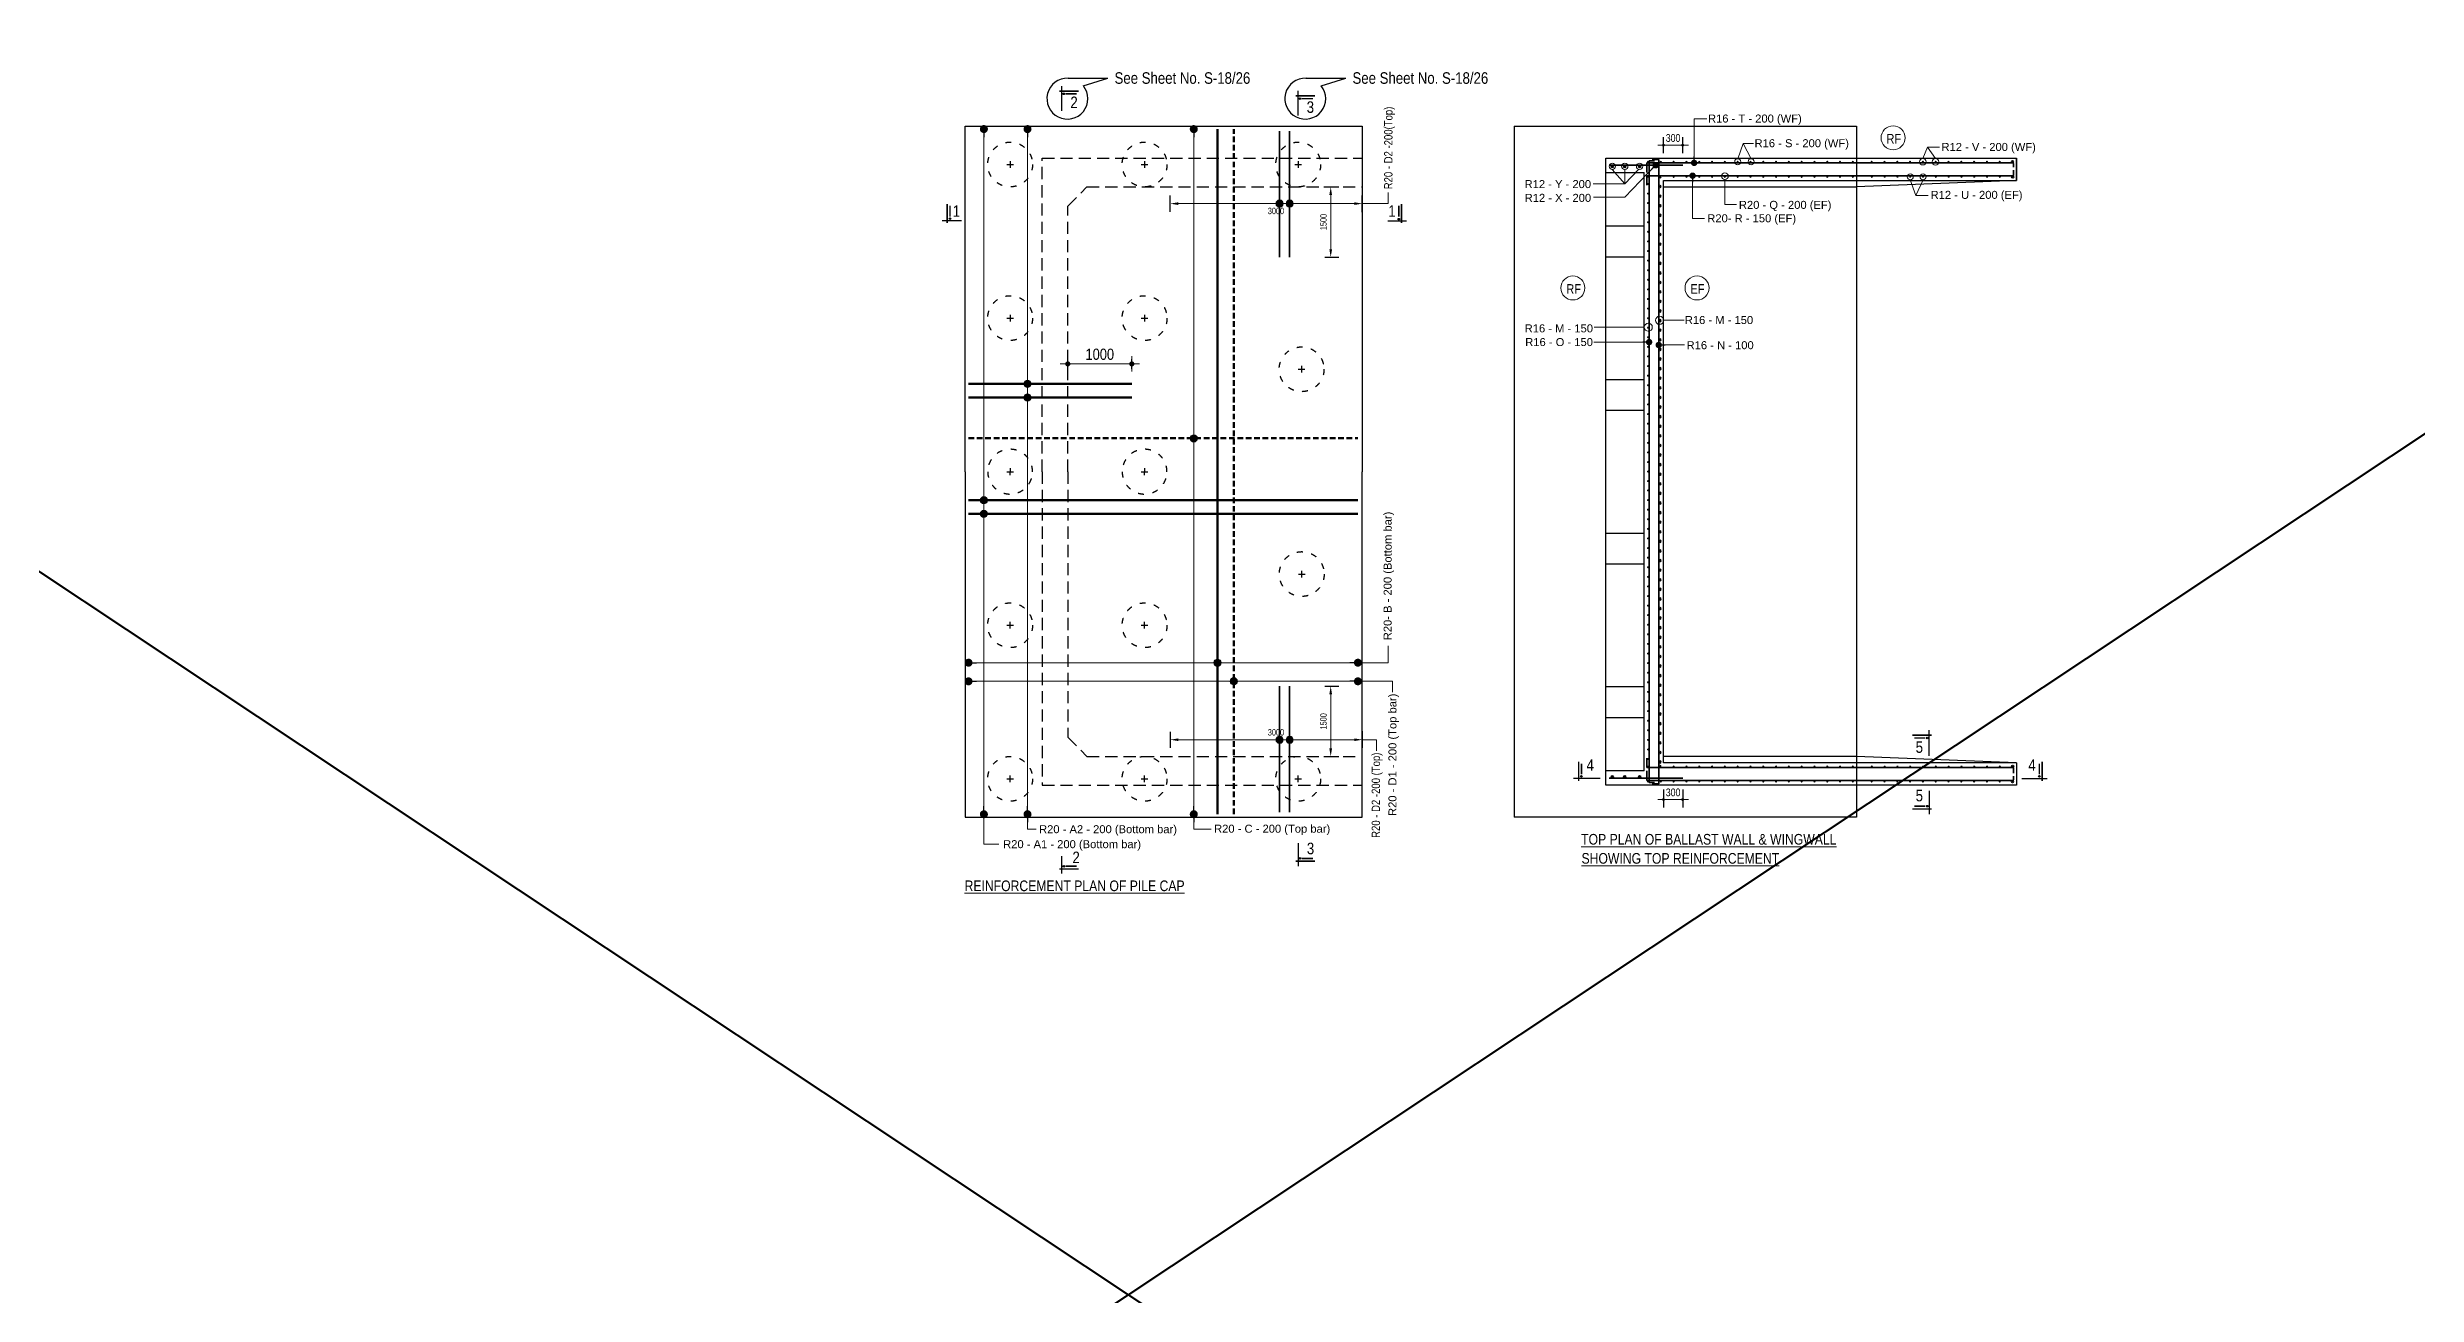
# Model space of a CAD drawing. Header units: millimetres. Extents: x -44822 to 222670, y -173707 to 25116.
# Drawn here: x 53933 to 90941, y -135746 to -116255 of the extents above; entities that cross this region are included whole.
import ezdxf

# ---------------------------------------------------------------- set-up
doc = ezdxf.new("R2010")
doc.units = ezdxf.units.MM
doc.header["$LTSCALE"] = 5
doc.header["$PDMODE"] = 2
for name, pattern in [('ACAD_ISO03W100', [30, 12, -18]), ('DASHED', [0.75, 0.5, -0.25]), ('HIDDEN', [9.525, 6.35, -3.175])]:
    doc.linetypes.add(name, pattern=pattern)
for name, color, linetype in [('Abutment W Line', 200, 'Continuous'), ('Extra Line', 70, 'Continuous'), ('L.L', 200, 'Continuous'), ('Pile', 11, 'Continuous')]:
    doc.layers.add(name, color=color, linetype=linetype)
for name, color, linetype, lineweight in [('Ber', 12, 'Continuous', 35), ('Ber Top', 12, 'Continuous', 35), ('Dimision', 4, 'Continuous', 13), ('Text', 7, 'Continuous', 0)]:
    doc.layers.add(name, color=color, linetype=linetype, lineweight=lineweight)
doc.styles.get("Standard").update_dxf_attribs({"font": 'ARIALN.TTF'})
doc.styles.add('style1', font='arial.ttf')
doc.dimstyles.new('ISO-125', dxfattribs={"dimtxt": 125, "dimasz": 1.2, "dimexe": 75, "dimexo": 75, "dimgap": 60, "dimtad": 1, "dimdec": 0, "dimtxsty": 'Standard', "dimblk": 'D_TIC', "dimcen": 52.5, "dimclrd": 256, "dimclre": 256, "dimclrt": 256, "dimadec": 0, "dimazin": 0, "dimtfac": 1, "dimtdec": 0, "dimtix": 1, "dimtmove": 0, "dimatfit": 3, "dimldrblk": 'DOT', "dimfxl": 75, "dimfxlon": 1, "dimlwd": -1, "dimarcsym": 0})
doc.dimstyles.new('ISO-25', dxfattribs={"dimtxt": 75, "dimasz": 45, "dimexe": 125, "dimexo": 75.625, "dimgap": 60, "dimtad": 1, "dimdec": 0, "dimtxsty": 'Standard', "dimblk": 'DOT', "dimcen": 52.5, "dimclrd": 256, "dimclre": 256, "dimclrt": 256, "dimadec": 0, "dimazin": 0, "dimtfac": 1, "dimtdec": 0, "dimtix": 1, "dimtmove": 0, "dimatfit": 3, "dimldrblk": 'DOT', "dimfxl": 1, "dimlwd": -1, "dimarcsym": 0})

# ---------------------------------------------------------------- blocks, each defined once
blk = doc.blocks.new('_Dot')
at = {"color": 0, "linetype": 'ByBlock', "lineweight": -2}
blk.add_line((-0.5, 0), (-1, 0), dxfattribs=at)
at = {"color": 0, "linetype": 'ByBlock', "const_width": 0.5}
blk.add_lwpolyline([(-0.25, 0, 1), (0.25, 0, 1)], format="xyb", close=True, dxfattribs=at)
blk = doc.blocks.new('*D114')
at = {"layer": 'Defpoints', "color": 0, "lineweight": 50, "transparency": 16777216}
for p in [(79177, -127775), (79477, -127775), (79477, -128009)]:
    blk.add_point(p, dxfattribs=at)
at = {"layer": 'Dimision', "transparency": 16777216}
for p, q in [((79132, -128009), (79087, -128009)), ((79177, -128009), (79477, -128009)), ((79522, -128009), (79567, -128009))]:
    blk.add_line(p, q, dxfattribs=at)
at = {"layer": 'Dimision', "lineweight": -2, "transparency": 16777216}
for p, q in [((79177, -127850), (79177, -128134)), ((79477, -127850), (79477, -128134))]:
    blk.add_line(p, q, dxfattribs=at)
at = {"layer": 'Dimision', "transparency": 16777216, "xscale": 45, "yscale": 45, "zscale": 45}
blk.add_blockref('_Dot', (79177, -128009), dxfattribs=at)
at = {"layer": 'Dimision', "transparency": 16777216, "xscale": 45, "yscale": 45, "zscale": 45, "rotation": 180}
blk.add_blockref('_Dot', (79477, -128009), dxfattribs=at)
at = {"layer": 'Dimision', "transparency": 16777216, "insert": (79327, -127898), "char_height": 120, "attachment_point": 5}
blk.add_mtext('300', dxfattribs=at)
blk = doc.blocks.new('*D140')
at = {"layer": 'Defpoints', "color": 0, "lineweight": 50, "transparency": 16777216}
for p in [(79177, -117986), (79477, -117783), (79477, -117986)]:
    blk.add_point(p, dxfattribs=at)
at = {"layer": 'Dimision', "lineweight": -2, "transparency": 16777216}
for p, q in [((79177, -117910), (79177, -117658)), ((79477, -117910), (79477, -117658))]:
    blk.add_line(p, q, dxfattribs=at)
at = {"layer": 'Dimision', "transparency": 16777216}
for p, q in [((79132, -117783), (79087, -117783)), ((79177, -117783), (79477, -117783)), ((79522, -117783), (79567, -117783))]:
    blk.add_line(p, q, dxfattribs=at)
at = {"layer": 'Dimision', "transparency": 16777216, "xscale": 45, "yscale": 45, "zscale": 45}
blk.add_blockref('_Dot', (79177, -117783), dxfattribs=at)
at = {"layer": 'Dimision', "transparency": 16777216, "xscale": 45, "yscale": 45, "zscale": 45, "rotation": 180}
blk.add_blockref('_Dot', (79477, -117783), dxfattribs=at)
at = {"layer": 'Dimision', "transparency": 16777216, "insert": (79327, -117672), "char_height": 120, "attachment_point": 5}
blk.add_mtext('300', dxfattribs=at)
blk = doc.blocks.new('D_TIC')
at = {"layer": 'Dimision', "ltscale": 5}
for p, q in [((-60, 0), (60, 0)), ((0, 60), (0, -60))]:
    blk.add_line(p, q, dxfattribs=at)
at = {"layer": 'Dimision', "ltscale": 5, "const_width": 20}
blk.add_lwpolyline([(-10, 0, 1), (10, 0, 1)], format="xyb", close=True, dxfattribs=at)
blk = doc.blocks.new('*D190')
at = {"layer": 'Defpoints', "color": 0, "lineweight": 50, "ltscale": 5, "transparency": 16777216}
for p in [(70872, -121202), (69872, -121513), (70872, -121513)]:
    blk.add_point(p, dxfattribs=at)
at = {"layer": 'Dimision', "lineweight": -2, "ltscale": 5, "transparency": 16777216}
for p, q in [((69872, -121277), (69872, -121127)), ((70872, -121277), (70872, -121127))]:
    blk.add_line(p, q, dxfattribs=at)
at = {"layer": 'Dimision', "ltscale": 5, "transparency": 16777216}
blk.add_line((69874, -121202), (70870, -121202), dxfattribs=at)
at = {"layer": 'Dimision', "ltscale": 5, "transparency": 16777216, "xscale": 2, "yscale": 2, "zscale": 2, "rotation": 180}
blk.add_blockref('D_TIC', (69872, -121202), dxfattribs=at)
at = {"layer": 'Dimision', "ltscale": 5, "transparency": 16777216, "xscale": 2, "yscale": 2, "zscale": 2}
blk.add_blockref('D_TIC', (70872, -121202), dxfattribs=at)
at = {"layer": 'Dimision', "ltscale": 5, "transparency": 16777216, "insert": (70372, -121052), "char_height": 175, "attachment_point": 5}
blk.add_mtext('1000', dxfattribs=at)
blk = doc.blocks.new('*D200')
at = {"layer": 'Defpoints', "color": 0, "lineweight": 50, "transparency": 16777216}
for p in [(71472, -126873), (74472, -126866), (71472, -127074)]:
    blk.add_point(p, dxfattribs=at)
at = {"layer": 'Text', "lineweight": -2, "transparency": 16777216}
for p, q in [((71472, -126949), (71472, -127199)), ((74472, -126942), (74472, -127199))]:
    blk.add_line(p, q, dxfattribs=at)
at = {"layer": 'Text', "transparency": 16777216}
blk.add_line((74347, -127074), (71597, -127074), dxfattribs=at)
at = {"layer": 'Text', "lineweight": 50, "transparency": 16777216}
for points in [[(71597, -127054), (71597, -127095), (71472, -127074)], [(74347, -127054), (74347, -127095), (74472, -127074)]]:
    blk.add_solid(points, dxfattribs=at)
at = {"layer": 'Text', "transparency": 16777216, "insert": (73124, -126959), "char_height": 100, "attachment_point": 5}
blk.add_mtext('3000', dxfattribs=at)
blk = doc.blocks.new('*D201')
at = {"layer": 'Defpoints', "color": 0, "lineweight": 50, "transparency": 16777216}
for p in [(73811, -126238), (73795, -127336), (73979, -127336)]:
    blk.add_point(p, dxfattribs=at)
at = {"layer": 'Text', "lineweight": -2, "transparency": 16777216}
for p, q in [((73886, -126238), (74104, -126238)), ((73870, -127336), (74104, -127336))]:
    blk.add_line(p, q, dxfattribs=at)
at = {"layer": 'Text', "transparency": 16777216}
blk.add_line((73979, -126363), (73979, -127211), dxfattribs=at)
at = {"layer": 'Text', "lineweight": 50, "transparency": 16777216}
for points in [[(73958, -126363), (74000, -126363), (73979, -126238)], [(73958, -127211), (74000, -127211), (73979, -127336)]]:
    blk.add_solid(points, dxfattribs=at)
at = {"layer": 'Text', "transparency": 16777216, "insert": (73866, -126787), "char_height": 100, "attachment_point": 5, "rotation": 90}
blk.add_mtext('1500', dxfattribs=at)
blk = doc.blocks.new('*D203')
at = {"layer": 'Defpoints', "color": 0, "lineweight": 50, "transparency": 16777216}
for p in [(71472, -118697), (71472, -118898), (74472, -118905)]:
    blk.add_point(p, dxfattribs=at)
at = {"layer": 'Text', "lineweight": -2, "transparency": 16777216}
for p, q in [((71472, -118823), (71472, -118572)), ((74472, -118829), (74472, -118572))]:
    blk.add_line(p, q, dxfattribs=at)
at = {"layer": 'Text', "transparency": 16777216}
blk.add_line((74347, -118697), (71597, -118697), dxfattribs=at)
at = {"layer": 'Text', "lineweight": 50, "transparency": 16777216}
for points in [[(71597, -118676), (71597, -118718), (71472, -118697)], [(74347, -118676), (74347, -118718), (74472, -118697)]]:
    blk.add_solid(points, dxfattribs=at)
at = {"layer": 'Text', "transparency": 16777216, "insert": (73124, -118812), "char_height": 100, "attachment_point": 5}
blk.add_mtext('3000', dxfattribs=at)
blk = doc.blocks.new('*D204')
at = {"layer": 'Defpoints', "color": 0, "lineweight": 50, "transparency": 16777216}
for p in [(73795, -118436), (73979, -118436), (73811, -119534)]:
    blk.add_point(p, dxfattribs=at)
at = {"layer": 'Text', "lineweight": -2, "transparency": 16777216}
for p, q in [((73870, -118436), (74104, -118436)), ((73886, -119534), (74104, -119534))]:
    blk.add_line(p, q, dxfattribs=at)
at = {"layer": 'Text', "transparency": 16777216}
blk.add_line((73979, -119409), (73979, -118561), dxfattribs=at)
at = {"layer": 'Text', "lineweight": 50, "transparency": 16777216}
for points in [[(73958, -118561), (74000, -118561), (73979, -118436)], [(73958, -119409), (74000, -119409), (73979, -119534)]]:
    blk.add_solid(points, dxfattribs=at)
at = {"layer": 'Text', "transparency": 16777216, "insert": (73866, -118985), "char_height": 100, "attachment_point": 5, "rotation": 90}
blk.add_mtext('1500', dxfattribs=at)

msp = doc.modelspace()

# ---------------------------------------------------------------- hatches: boundary and pattern name
at = {"layer": 'Ber', "ltscale": 5}
for points in [[(78918.6, -118043.7, 1), (78952.4, -118043.7, 1)], [(79118.6, -118043.7, 1), (79152.4, -118043.7, 1)], [(79318.6, -118043.7, 1), (79352.4, -118043.7, 1)], [(79518.6, -118043.7, 1), (79552.4, -118043.7, 1)], [(79718.6, -118043.7, 1), (79752.4, -118043.7, 1)], [(79918.6, -118043.7, 1), (79952.4, -118043.7, 1)], [(80118.6, -118043.7, 1), (80152.4, -118043.7, 1)], [(80318.6, -118043.7, 1), (80352.4, -118043.7, 1)], [(80518.6, -118043.7, 1), (80552.4, -118043.7, 1)], [(80718.6, -118043.7, 1), (80752.4, -118043.7, 1)], [(80918.6, -118043.7, 1), (80952.4, -118043.7, 1)], [(81118.6, -118043.7, 1), (81152.4, -118043.7, 1)], [(81318.3, -118043.7, 1), (81352, -118043.7, 1)], [(81518.3, -118043.7, 1), (81552, -118043.7, 1)], [(81718.3, -118043.7, 1), (81752, -118043.7, 1)], [(81917.3, -118043.7, 1), (81951, -118043.7, 1)], [(82118.2, -118043.7, 1), (82152, -118043.7, 1)], [(82411.9, -118043.4, 1), (82445.7, -118043.4, 1)], [(82611.9, -118043.4, 1), (82645.7, -118043.4, 1)], [(82811.9, -118043.4, 1), (82845.7, -118043.4, 1)], [(83011.9, -118043.4, 1), (83045.7, -118043.4, 1)], [(83211.9, -118043.4, 1), (83245.7, -118043.4, 1)], [(83411.9, -118043.4, 1), (83445.7, -118043.4, 1)], [(83611.9, -118043.4, 1), (83645.7, -118043.4, 1)], [(83811.9, -118043.4, 1), (83845.7, -118043.4, 1)], [(84011.9, -118043.4, 1), (84045.7, -118043.4, 1)], [(84211.9, -118043.4, 1), (84245.7, -118043.4, 1)], [(84411.9, -118043.4, 1), (84445.7, -118043.4, 1)], [(84611.9, -118043.4, 1), (84645.7, -118043.4, 1)], [(78360.9, -118115.2, 1), (78394.7, -118115.2, 1)], [(78554.8, -118115.2, 1), (78588.6, -118115.2, 1)], [(78787, -118115.2, 1), (78820.8, -118115.2, 1)], [(78952.4, -118277.7, 1), (78918.6, -118277.7, 1)], [(78952.4, -118390.1, 1), (78918.6, -118390.1, 1)], [(79136.1, -118279.2, 1), (79102.4, -118279.2, 1)], [(79136.1, -118429.2, 1), (79102.4, -118429.2, 1)], [(79318.6, -118278.4, 1), (79352.4, -118278.4, 1)], [(79518.6, -118278.4, 1), (79552.4, -118278.4, 1)], [(79718.6, -118278.4, 1), (79752.4, -118278.4, 1)], [(79918.6, -118278.4, 1), (79952.4, -118278.4, 1)], [(80118.6, -118278.4, 1), (80152.4, -118278.4, 1)], [(80318.6, -118278.4, 1), (80352.4, -118278.4, 1)], [(80518.6, -118278.4, 1), (80552.4, -118278.4, 1)], [(80718.6, -118278.4, 1), (80752.4, -118278.4, 1)], [(80918.6, -118278.4, 1), (80952.4, -118278.4, 1)], [(81118.6, -118278.4, 1), (81152.4, -118278.4, 1)], [(81318.3, -118278.4, 1), (81352, -118278.4, 1)], [(81518.3, -118278.4, 1), (81552, -118278.4, 1)], [(81718.3, -118278.4, 1), (81752, -118278.4, 1)], [(81917.3, -118278.4, 1), (81951, -118278.4, 1)], [(82118.2, -118278.4, 1), (82152, -118278.4, 1)], [(82414.2, -118277.5, 1), (82448, -118277.5, 1)], [(82614.2, -118277.5, 1), (82648, -118277.5, 1)], [(82814.2, -118277.5, 1), (82848, -118277.5, 1)], [(83014.2, -118277.5, 1), (83048, -118277.5, 1)], [(83214.2, -118277.5, 1), (83248, -118277.5, 1)], [(83414.2, -118277.5, 1), (83448, -118277.5, 1)], [(83614.2, -118277.5, 1), (83648, -118277.5, 1)], [(83814.2, -118277.5, 1), (83848, -118277.5, 1)], [(84014.2, -118277.5, 1), (84048, -118277.5, 1)], [(84214.2, -118277.5, 1), (84248, -118277.5, 1)], [(84414.2, -118277.5, 1), (84448, -118277.5, 1)], [(84614.2, -118277.5, 1), (84648, -118277.5, 1)], [(78952.4, -118540.1, 1), (78918.6, -118540.1, 1)], [(78952.4, -118687.7, 1), (78918.6, -118687.7, 1)], [(79136.1, -118580.3, 1), (79102.4, -118580.3, 1)], [(79136.1, -118730.3, 1), (79102.4, -118730.3, 1)], [(78952.4, -118837.7, 1), (78918.6, -118837.7, 1)], [(78952.4, -118987.7, 1), (78918.6, -118987.7, 1)], [(78952.4, -119137.7, 1), (78918.6, -119137.7, 1)], [(79136.1, -118880.3, 1), (79102.4, -118880.3, 1)], [(79136.1, -119030.3, 1), (79102.4, -119030.3, 1)], [(79136.1, -119180.3, 1), (79102.4, -119180.3, 1)], [(78952.4, -119287.7, 1), (78918.6, -119287.7, 1)], [(78952.4, -119437.7, 1), (78918.6, -119437.7, 1)], [(79136.1, -119330.3, 1), (79102.4, -119330.3, 1)], [(79136.1, -119480.3, 1), (79102.4, -119480.3, 1)], [(78952.4, -119587.7, 1), (78918.6, -119587.7, 1)], [(78952.4, -119737.7, 1), (78918.6, -119737.7, 1)], [(78952.4, -119887.7, 1), (78918.6, -119887.7, 1)], [(79136.1, -119630.3, 1), (79102.4, -119630.3, 1)], [(79136.1, -119780.3, 1), (79102.4, -119780.3, 1)], [(78952.4, -120037.7, 1), (78918.6, -120037.7, 1)], [(78952.4, -120187.7, 1), (78918.6, -120187.7, 1)], [(79136.1, -119930.3, 1), (79102.4, -119930.3, 1)], [(79136.1, -120075.3, 1), (79102.4, -120075.3, 1)], [(79136.1, -120225.3, 1), (79102.4, -120225.3, 1)], [(78952.4, -120337.7, 1), (78918.6, -120337.7, 1)], [(78952.4, -120487.7, 1), (78918.6, -120487.7, 1)], [(78952.4, -120635.8, 1), (78918.6, -120635.8, 1)], [(79136.1, -120375.3, 1), (79102.4, -120375.3, 1)], [(79136.1, -120525.3, 1), (79102.4, -120525.3, 1)], [(78952.4, -120785.8, 1), (78918.6, -120785.8, 1)], [(78952.4, -120935.2, 1), (78918.6, -120935.2, 1)], [(79136.1, -120675.3, 1), (79102.4, -120675.3, 1)], [(79136.1, -120825.3, 1), (79102.4, -120825.3, 1)], [(79136.1, -120975.3, 1), (79102.4, -120975.3, 1)], [(78952.4, -121085.2, 1), (78918.6, -121085.2, 1)], [(78952.4, -121235.2, 1), (78918.6, -121235.2, 1)], [(78952.4, -121385.2, 1), (78918.6, -121385.2, 1)], [(79136.1, -121125.3, 1), (79102.4, -121125.3, 1)], [(79136.1, -121275.3, 1), (79102.4, -121275.3, 1)], [(78952.4, -121535.2, 1), (78918.6, -121535.2, 1)], [(78952.4, -121685.2, 1), (78918.6, -121685.2, 1)], [(79136.1, -121425.3, 1), (79102.4, -121425.3, 1)], [(79136.1, -121575.8, 1), (79102.4, -121575.8, 1)], [(79136.1, -121725.8, 1), (79102.4, -121725.8, 1)], [(78952.4, -121835.2, 1), (78918.6, -121835.2, 1)], [(78952.4, -121985.2, 1), (78918.6, -121985.2, 1)], [(78952.4, -122135.2, 1), (78918.6, -122135.2, 1)], [(79136.1, -121875.8, 1), (79102.4, -121875.8, 1)], [(79136.1, -122025.8, 1), (79102.4, -122025.8, 1)], [(78952.4, -122285.2, 1), (78918.6, -122285.2, 1)], [(78952.4, -122435.2, 1), (78918.6, -122435.2, 1)], [(79136.1, -122175.8, 1), (79102.4, -122175.8, 1)], [(79136.1, -122325.8, 1), (79102.4, -122325.8, 1)], [(79136.1, -122475.8, 1), (79102.4, -122475.8, 1)], [(78952.4, -122585.2, 1), (78918.6, -122585.2, 1)], [(78952.4, -122735.2, 1), (78918.6, -122735.2, 1)], [(79136.1, -122625.8, 1), (79102.4, -122625.8, 1)], [(79136.1, -122775.8, 1), (79102.4, -122775.8, 1)], [(78952.4, -122883.3, 1), (78918.6, -122883.3, 1)], [(78952.4, -123033.3, 1), (78918.6, -123033.3, 1)], [(78952.4, -123179.1, 1), (78918.6, -123179.1, 1)], [(79136.1, -122925.8, 1), (79102.4, -122925.8, 1)], [(79136.1, -123075, 1), (79102.4, -123075, 1)], [(79136.1, -123225, 1), (79102.4, -123225, 1)], [(78952.4, -123329.1, 1), (78918.6, -123329.1, 1)], [(78952.4, -123479.1, 1), (78918.6, -123479.1, 1)], [(79136.1, -123375, 1), (79102.4, -123375, 1)], [(79136.1, -123525, 1), (79102.4, -123525, 1)], [(78952.4, -123629.1, 1), (78918.6, -123629.1, 1)], [(78952.4, -123779.1, 1), (78918.6, -123779.1, 1)], [(78952.4, -123929.1, 1), (78918.6, -123929.1, 1)], [(79136.1, -123675, 1), (79102.4, -123675, 1)], [(79136.1, -123825, 1), (79102.4, -123825, 1)], [(79136.1, -123975, 1), (79102.4, -123975, 1)], [(78952.4, -124079.1, 1), (78918.6, -124079.1, 1)], [(78952.4, -124229.1, 1), (78918.6, -124229.1, 1)], [(79136.1, -124125, 1), (79102.4, -124125, 1)], [(79136.1, -124275, 1), (79102.4, -124275, 1)], [(78952.4, -124379.1, 1), (78918.6, -124379.1, 1)], [(78952.4, -124529.1, 1), (78918.6, -124529.1, 1)], [(78952.4, -124679.1, 1), (78918.6, -124679.1, 1)], [(79136.1, -124425, 1), (79102.4, -124425, 1)], [(79136.1, -124575, 1), (79102.4, -124575, 1)], [(79136.1, -124725, 1), (79102.4, -124725, 1)], [(78952.4, -124829.1, 1), (78918.6, -124829.1, 1)], [(78952.4, -124979.1, 1), (78918.6, -124979.1, 1)], [(79136.1, -124875, 1), (79102.4, -124875, 1)], [(79136.1, -125023.1, 1), (79102.4, -125023.1, 1)], [(79136.1, -125025, 1), (79102.4, -125025, 1)], [(78952.4, -125127.1, 1), (78918.6, -125127.1, 1)], [(78952.4, -125277.1, 1), (78918.6, -125277.1, 1)], [(78952.4, -125427.1, 1), (78918.6, -125427.1, 1)], [(79136.1, -125173.1, 1), (79102.4, -125173.1, 1)], [(79136.1, -125323.1, 1), (79102.4, -125323.1, 1)], [(78952.4, -125577.1, 1), (78918.6, -125577.1, 1)], [(78952.4, -125727.1, 1), (78918.6, -125727.1, 1)], [(79136.1, -125473.1, 1), (79102.4, -125473.1, 1)], [(79136.1, -125623.1, 1), (79102.4, -125623.1, 1)], [(79136.1, -125773.1, 1), (79102.4, -125773.1, 1)], [(78952.4, -125877.1, 1), (78918.6, -125877.1, 1)], [(78952.4, -126027.1, 1), (78918.6, -126027.1, 1)], [(78952.4, -126177.1, 1), (78918.6, -126177.1, 1)], [(79136.1, -125923.1, 1), (79102.4, -125923.1, 1)], [(79136.1, -126073.1, 1), (79102.4, -126073.1, 1)], [(78952.4, -126327.1, 1), (78918.6, -126327.1, 1)], [(78952.4, -126477.1, 1), (78918.6, -126477.1, 1)], [(79136.1, -126223.1, 1), (79102.4, -126223.1, 1)], [(79136.1, -126373.1, 1), (79102.4, -126373.1, 1)], [(79136.1, -126523.1, 1), (79102.4, -126523.1, 1)], [(78952.4, -126627.1, 1), (78918.6, -126627.1, 1)], [(78952.4, -126777.1, 1), (78918.6, -126777.1, 1)], [(78952.4, -126927.1, 1), (78918.6, -126927.1, 1)], [(79136.1, -126673.1, 1), (79102.4, -126673.1, 1)], [(79136.1, -126823.1, 1), (79102.4, -126823.1, 1)], [(78952.4, -127077.1, 1), (78918.6, -127077.1, 1)], [(78952.4, -127227.1, 1), (78918.6, -127227.1, 1)], [(79136.1, -126973.1, 1), (79102.4, -126973.1, 1)], [(79136.1, -127123.1, 1), (79102.4, -127123.1, 1)], [(79136.1, -127273.1, 1), (79102.4, -127273.1, 1)], [(78360.9, -127656.1, -1), (78394.7, -127656.1, -1)], [(78554.8, -127656.1, -1), (78588.6, -127656.1, -1)], [(78787, -127656.1, -1), (78820.8, -127656.1, -1)], [(78952.4, -127377.1, 1), (78918.6, -127377.1, 1)], [(78952.4, -127493.5, -1), (78918.6, -127493.5, -1)], [(79136.1, -127423.1, 1), (79102.4, -127423.1, 1)], [(79136.1, -127492, -1), (79102.4, -127492, -1)], [(79318.6, -127492.9, -1), (79352.4, -127492.9, -1)], [(79518.6, -127492.9, -1), (79552.4, -127492.9, -1)], [(79718.6, -127492.9, -1), (79752.4, -127492.9, -1)], [(79918.6, -127492.9, -1), (79952.4, -127492.9, -1)], [(80118.6, -127492.9, -1), (80152.4, -127492.9, -1)], [(80318.6, -127492.9, -1), (80352.4, -127492.9, -1)], [(80518.6, -127492.9, -1), (80552.4, -127492.9, -1)], [(80718.6, -127492.9, -1), (80752.4, -127492.9, -1)], [(80918.6, -127492.9, -1), (80952.4, -127492.9, -1)], [(81118.6, -127492.9, -1), (81152.4, -127492.9, -1)], [(81318.3, -127492.9, -1), (81352, -127492.9, -1)], [(81518.3, -127492.9, -1), (81552, -127492.9, -1)], [(81718.3, -127492.9, -1), (81752, -127492.9, -1)], [(81917.3, -127492.9, -1), (81951, -127492.9, -1)], [(82118.2, -127492.9, -1), (82152, -127492.9, -1)], [(82414.2, -127493.8, -1), (82448, -127493.8, -1)], [(82614.2, -127493.8, -1), (82648, -127493.8, -1)], [(82814.2, -127493.8, -1), (82848, -127493.8, -1)], [(83014.2, -127493.8, -1), (83048, -127493.8, -1)], [(83214.2, -127493.8, -1), (83248, -127493.8, -1)], [(83414.2, -127493.8, -1), (83448, -127493.8, -1)], [(83614.2, -127493.8, -1), (83648, -127493.8, -1)], [(83814.2, -127493.8, -1), (83848, -127493.8, -1)], [(84014.2, -127493.8, -1), (84048, -127493.8, -1)], [(84214.2, -127493.8, -1), (84248, -127493.8, -1)], [(84414.2, -127493.8, -1), (84448, -127493.8, -1)], [(84614.2, -127493.8, -1), (84648, -127493.8, -1)], [(78918.6, -127727.5, -1), (78952.4, -127727.5, -1)], [(79118.6, -127727.5, -1), (79152.4, -127727.5, -1)], [(79318.6, -127727.5, -1), (79352.4, -127727.5, -1)], [(79518.6, -127727.5, -1), (79552.4, -127727.5, -1)], [(79718.6, -127727.5, -1), (79752.4, -127727.5, -1)], [(79918.6, -127727.5, -1), (79952.4, -127727.5, -1)], [(80118.6, -127727.5, -1), (80152.4, -127727.5, -1)], [(80318.6, -127727.5, -1), (80352.4, -127727.5, -1)], [(80518.6, -127727.5, -1), (80552.4, -127727.5, -1)], [(80718.6, -127727.5, -1), (80752.4, -127727.5, -1)], [(80918.6, -127727.5, -1), (80952.4, -127727.5, -1)], [(81118.6, -127727.5, -1), (81152.4, -127727.5, -1)], [(81318.3, -127727.5, -1), (81352, -127727.5, -1)], [(81518.3, -127727.5, -1), (81552, -127727.5, -1)], [(81718.3, -127727.5, -1), (81752, -127727.5, -1)], [(81917.3, -127727.5, -1), (81951, -127727.5, -1)], [(82118.2, -127727.5, -1), (82152, -127727.5, -1)], [(82411.9, -127727.8, -1), (82445.7, -127727.8, -1)], [(82611.9, -127727.8, -1), (82645.7, -127727.8, -1)], [(82811.9, -127727.8, -1), (82845.7, -127727.8, -1)], [(83011.9, -127727.8, -1), (83045.7, -127727.8, -1)], [(83211.9, -127727.8, -1), (83245.7, -127727.8, -1)], [(83411.9, -127727.8, -1), (83445.7, -127727.8, -1)], [(83611.9, -127727.8, -1), (83645.7, -127727.8, -1)], [(83811.9, -127727.8, -1), (83845.7, -127727.8, -1)], [(84011.9, -127727.8, -1), (84045.7, -127727.8, -1)], [(84211.9, -127727.8, -1), (84245.7, -127727.8, -1)], [(84411.9, -127727.8, -1), (84445.7, -127727.8, -1)], [(84611.9, -127727.8, -1), (84645.7, -127727.8, -1)]]:
    msp.add_hatch(color=256, dxfattribs=at).paths.add_polyline_path(points)
at = {"layer": 'Extra Line'}
for points in [[(69822.7, -116982, 1), (69798.3, -116982, 1)], [(73514.2, -117056.3, 1), (73489.7, -117056.3, 1)], [(68043.7, -118932, 1), (68019.2, -118932, 1)], [(75054.8, -118939.9, 1), (75030.4, -118939.9, 1)], [(83282.8, -127047.9, -1), (83307.2, -127047.9, -1)], [(77907.1, -127648, 1), (77882.7, -127648, 1)], [(85036.2, -127648, 1), (85060.6, -127648, 1)], [(83282.8, -128113, 1), (83307.2, -128113, 1)], [(69798.3, -129051.2, 1), (69822.7, -129051.2, 1)], [(73489.7, -128928.6, 1), (73514.2, -128928.6, 1)]]:
    msp.add_hatch(color=256, dxfattribs=at).paths.add_polyline_path(points)
at = {"layer": 'Text'}
h = msp.add_hatch(color=256, dxfattribs=at)
h.paths.add_polyline_path([(73124.7, -118696.7), (73237.2, -118696.7, -1)])
h.paths.add_polyline_path([(73237.2, -118696.7), (73124.7, -118696.7, -1)])
h = msp.add_hatch(color=256, dxfattribs=at)
h.paths.add_polyline_path([(73281.5, -118696.7), (73394, -118696.7, -1)])
h.paths.add_polyline_path([(73394, -118696.7), (73281.5, -118696.7, -1)])
h = msp.add_hatch(color=256, dxfattribs=at)
h.paths.add_polyline_path([(69186.7, -121512.9), (69299.2, -121512.9, 1)])
h.paths.add_polyline_path([(69299.2, -121512.9), (69186.7, -121512.9, 1)])
h = msp.add_hatch(color=256, dxfattribs=at)
h.paths.add_polyline_path([(69186.7, -121725.3), (69299.2, -121725.3, 1)])
h.paths.add_polyline_path([(69299.2, -121725.3), (69186.7, -121725.3, 1)])
h = msp.add_hatch(color=256, dxfattribs=at)
h.paths.add_polyline_path([(71783.8, -122365.6), (71896.3, -122365.6, -1)])
h.paths.add_polyline_path([(71896.3, -122365.6), (71783.8, -122365.6, -1)])
h = msp.add_hatch(color=256, dxfattribs=at)
h.paths.add_polyline_path([(68505.4, -123333), (68617.9, -123333, 1)])
h.paths.add_polyline_path([(68617.9, -123333), (68505.4, -123333, 1)])
h = msp.add_hatch(color=256, dxfattribs=at)
h.paths.add_polyline_path([(68505.4, -123545.3), (68617.9, -123545.3, 1)])
h.paths.add_polyline_path([(68617.9, -123545.3), (68505.4, -123545.3, 1)])
h = msp.add_hatch(color=256, dxfattribs=at)
h.paths.add_polyline_path([(72154.1, -125870.8), (72266.6, -125870.8, 1)])
h.paths.add_polyline_path([(72266.6, -125870.8), (72154.1, -125870.8, 1)])
h = msp.add_hatch(color=256, dxfattribs=at)
h.paths.add_polyline_path([(72408, -126161.6), (72520.5, -126161.6, 1)])
h.paths.add_polyline_path([(72520.5, -126161.6), (72408, -126161.6, 1)])
h = msp.add_hatch(color=256, dxfattribs=at)
h.paths.add_polyline_path([(73124.7, -127074.5), (73237.2, -127074.5, 1)])
h.paths.add_polyline_path([(73237.2, -127074.5), (73124.7, -127074.5, 1)])
h = msp.add_hatch(color=256, dxfattribs=at)
h.paths.add_polyline_path([(73281.5, -127074.5), (73394, -127074.5, 1)])
h.paths.add_polyline_path([(73394, -127074.5), (73281.5, -127074.5, 1)])

# ---------------------------------------------------------------- linework, layer by layer
at = {"layer": 'Abutment W Line', "ltscale": 5}
for p, q in [((78277.4, -117985.6), (84693.3, -117985.6)), ((78277.4, -127785.6), (78277.4, -117985.6)), ((84693.3, -117985.6), (84693.3, -118335.6)), ((84693.3, -118335.6), (84693.3, -117985.6)), ((78277.4, -118210.6), (78877.4, -118210.6)), ((78877.4, -127560.6), (78877.4, -118210.6)), ((79177.4, -118335.6), (84693.3, -118335.6)), ((79177.4, -127435.6), (79177.4, -118335.6)), ((79177.4, -118435.6), (82193.3, -118435.6)), ((78277.4, -119044.5), (78877.4, -119044.5)), ((78277.4, -119526.7), (78877.4, -119526.7)), ((78277.4, -121444.5), (78877.4, -121444.5)), ((78277.4, -121926.7), (78877.4, -121926.7)), ((78277.4, -123844.5), (78877.4, -123844.5)), ((78277.4, -124326.7), (78877.4, -124326.7)), ((78277.4, -126244.5), (78877.4, -126244.5)), ((78277.4, -126726.7), (78877.4, -126726.7)), ((78877.4, -127560.6), (78277.4, -127560.6)), ((82193.3, -127335.6), (79177.4, -127335.6)), ((84693.3, -127435.6), (79177.4, -127435.6)), ((84693.3, -127435.6), (82193.3, -127335.6)), ((84693.3, -127435.6), (84693.3, -127785.6)), ((84693.3, -127785.6), (78277.4, -127785.6))]:
    msp.add_line(p, q, dxfattribs=at)
at = {"layer": 'Abutment W Line'}
msp.add_line((84693.3, -118335.6), (82193.3, -118435.6), dxfattribs=at)
for points in [[(69876.4, -116736.8), (70496.1, -116736.8)], [(70114.9, -116855.8), (70496.1, -116736.8)], [(73592.9, -116736.8), (74212.6, -116736.8)], [(73831.5, -116855.8), (74212.6, -116736.8)]]:
    msp.add_lwpolyline(points, dxfattribs=at)
for centre in [(69865.9, -117056.3), (73582.5, -117056.3)]:
    msp.add_arc(centre, 319.7, 88.12437, 38.84071, dxfattribs=at)
at = {"layer": 'Ber', "linetype": 'DASHED', "lineweight": 50, "ltscale": 35}
for p, q in [((72464.3, -128235.6), (72464.3, -117535.6)), ((68321.6, -122364.4), (74403.8, -122364.4))]:
    msp.add_line(p, q, dxfattribs=at)
at = {"layer": 'Ber', "ltscale": 5}
for p, q in [((78952.4, -127743.4), (78952.4, -118027.8)), ((78952.4, -118027.8), (79035.8, -118027.8)), ((79102.4, -118005.2), (78999.4, -118005.2)), ((79102.4, -127766), (79102.4, -118005.2)), ((78328.1, -118097.6), (79477.4, -118097.6)), ((78917.4, -118060.6), (84631.9, -118060.6)), ((78917.4, -118260.7), (84629.8, -118260.7)), ((84642.3, -118176.2), (84642.3, -118250.7)), ((84644.4, -118073.1), (84644.4, -118128.6)), ((78328.1, -127673.6), (79477.4, -127673.6)), ((78917.4, -127510.6), (84629.8, -127510.6)), ((84642.3, -127595), (84642.3, -127520.6)), ((84644.4, -127698.1), (84644.4, -127642.7)), ((78917.4, -127710.6), (84631.9, -127710.6)), ((78952.4, -127743.4), (79035.8, -127743.4)), ((78952.4, -127743.4), (79035.8, -127743.4)), ((79102.4, -127766), (78999.4, -127766)), ((79102.4, -127766), (78999.4, -127766))]:
    msp.add_line(p, q, dxfattribs=at)
at = {"layer": 'Ber', "lineweight": 50, "ltscale": 0.01}
for p, q in [((68321.6, -121512.9), (70871.6, -121512.9)), ((68321.6, -121725.3), (70871.6, -121725.3)), ((68321.6, -123333), (74403.8, -123333)), ((68321.6, -123545.3), (74403.8, -123545.3))]:
    msp.add_line(p, q, dxfattribs=at)
at = {"layer": 'Ber', "ltscale": 5}
for points in [[(78917.4, -118060.6), (78917.4, -118210.6)], [(78917.4, -118260.6), (78917.4, -118410.6)], [(78917.4, -127510.6), (78917.4, -127360.6)], [(78917.4, -127710.6), (78917.4, -127560.6)]]:
    msp.add_lwpolyline(points, dxfattribs=at)
for centre in [(84628.8, -118043.4), (78377.8, -118115.2), (78571.7, -118115.2), (78803.9, -118115.2), (79119.3, -118279.2), (79119.3, -118429.2), (84631.1, -118277.5), (79119.3, -118580.3), (79119.3, -118730.3), (79119.3, -118880.3), (79119.3, -119030.3), (79119.3, -119180.3), (79119.3, -119330.3), (79119.3, -119480.3), (79119.3, -119630.3), (79119.3, -119780.3), (79119.3, -119930.3), (79119.3, -120075.3), (79119.3, -120225.3), (79119.3, -120375.3), (79119.3, -120525.3), (79119.3, -120675.3), (79119.3, -120825.3), (79119.3, -120975.3), (79119.3, -121125.3), (79119.3, -121275.3), (79119.3, -121425.3), (79119.3, -121575.8), (79119.3, -121725.8), (79119.3, -121875.8), (79119.3, -122025.8), (79119.3, -122175.8), (79119.3, -122325.8), (79119.3, -122475.8), (79119.3, -122625.8), (79119.3, -122775.8), (79119.3, -122925.8), (79119.3, -123075), (79119.3, -123225), (79119.3, -123375), (79119.3, -123525), (79119.3, -123675), (79119.3, -123825), (79119.3, -123975), (79119.3, -124125), (79119.3, -124275), (79119.3, -124425), (79119.3, -124575), (79119.3, -124725), (79119.3, -124875), (79119.3, -125023.1), (79119.3, -125025), (79119.3, -125173.1), (79119.3, -125323.1), (79119.3, -125473.1), (79119.3, -125623.1), (79119.3, -125773.1), (79119.3, -125923.1), (79119.3, -126073.1), (79119.3, -126223.1), (79119.3, -126373.1), (79119.3, -126523.1), (79119.3, -126673.1), (79119.3, -126823.1), (79119.3, -126973.1), (79119.3, -127123.1), (79119.3, -127273.1), (78377.8, -127656.1), (78571.7, -127656.1), (78803.9, -127656.1), (79119.3, -127423.1), (79119.3, -127492), (84631.1, -127493.8), (84628.8, -127727.8)]:
    msp.add_circle(centre, 16.9, dxfattribs=at)
for centre, start, end in [((84629.8, -118248.2), 270, 0), ((84631.9, -118073.1), 0, 90), ((84629.8, -127523.1), 0, 90), ((84631.9, -127698.1), 270, 0)]:
    msp.add_arc(centre, 12.5, start, end, dxfattribs=at)
at = {"layer": 'Ber Top', "ltscale": 0.03}
for p, q in [((73181, -117566.9), (73181, -119533.6)), ((73337.8, -117566.9), (73337.8, -119533.6)), ((73181, -128204.3), (73181, -126237.7)), ((73337.8, -128204.3), (73337.8, -126237.7))]:
    msp.add_line(p, q, dxfattribs=at)
at = {"layer": 'Ber Top', "lineweight": 50, "ltscale": 0.05}
msp.add_lwpolyline([(72210.3, -128235.6), (72210.3, -122885.6), (72210.3, -117535.6)], dxfattribs=at)
at = {"layer": 'Dimision', "ltscale": 5}
for p, q in [((78877.4, -120628.4), (78092.5, -120628.4)), ((79177.4, -120520.6), (79498.7, -120520.6)), ((68321.6, -125915.4), (68321.6, -125815.4)), ((68321.6, -126208.3), (68321.6, -126108.3))]:
    msp.add_line(p, q, dxfattribs=at)
at = {"layer": 'Dimision', "color": 2, "lineweight": 50}
msp.add_lwpolyline([(13681.8, -97784.4), (127948.1, -173706.8), (127948.1, -97784.4), (13681.8, -173706.8)], dxfattribs=at)
at = {"layer": 'Dimision', "ltscale": 5}
for points in [[(80336.7, -117996.2), (80422.1, -117760), (80582.3, -117760)], [(80545.9, -117995.9), (80422.1, -117760), (80582.3, -117760)], [(83228, -117992.9), (83301.7, -117817.2), (83489.7, -117817.2)], [(83425.8, -117992.4), (83301.7, -117817.2), (83489.7, -117817.2)], [(78789.2, -118162.7), (78571.7, -118386.2), (78079.9, -118386.2)], [(78571.7, -118164.9), (78571.7, -118386.2), (78079.9, -118386.2)], [(78377.8, -118164.9), (78571.7, -118386.2), (78079.9, -118386.2)], [(80137, -118321.6), (80137, -118713.1), (80316.1, -118713.1)], [(83031.6, -118325.4), (83119, -118569.9), (83312, -118569.9)], [(83231.5, -118325.1), (83119, -118569.9), (83312, -118569.9)]]:
    msp.add_lwpolyline(points, dxfattribs=at)
at = {"layer": 'Dimision'}
for centre in [(82763.3, -117668.3), (77761.6, -120015.2), (79700.5, -120015.2)]:
    msp.add_circle(centre, 187.5, dxfattribs=at)
at = {"layer": 'Dimision', "ltscale": 5}
for centre, radius in [((80336.7, -118043.1), 46.9), ((80545.9, -118043.1), 47.2), ((83228, -118043.1), 50.2), ((83425.8, -118043.1), 50.8), ((78377.8, -118114.3), 50.6), ((78571.7, -118114.3), 50.6), ((78803.9, -118114.3), 50.6), ((80137, -118269.5), 52), ((83031.6, -118278.1), 47.3), ((83231.5, -118278.1), 46.9), ((78939.9, -120628.4), 62.5), ((79114.9, -120520.6), 62.5)]:
    msp.add_circle(centre, radius, dxfattribs=at)
at = {"layer": 'Extra Line'}
for p, q in [((69777.7, -117245.1), (69777.7, -116859.8)), ((73469.2, -117319.3), (73469.2, -116934.1)), ((68271.6, -122885.6), (68271.6, -117485.6)), ((68271.6, -117485.6), (74471.6, -117485.6)), ((74471.6, -117485.6), (74471.6, -122885.6)), ((68971.6, -118033.1), (68971.6, -118138.1)), ((71071.6, -118033.1), (71071.6, -118138.1)), ((73471.6, -118033.1), (73471.6, -118138.1)), ((68919.1, -118085.6), (69024.1, -118085.6)), ((71019.1, -118085.6), (71124.1, -118085.6)), ((73419.1, -118085.6), (73524.1, -118085.6)), ((68213.5, -118964.8), (67909.3, -118964.8)), ((74871.1, -118964.6), (75164.8, -118964.6)), ((68919.1, -120485.6), (69024.1, -120485.6)), ((68971.6, -120433.1), (68971.6, -120538.1)), ((71019.1, -120485.6), (71124.1, -120485.6)), ((71071.6, -120433.1), (71071.6, -120538.1)), ((73471.6, -121285.6), (73576.6, -121285.6)), ((73524.1, -121233.1), (73524.1, -121338.1)), ((68971.6, -122833.1), (68971.6, -122885.6)), ((68971.6, -122833.1), (68971.6, -122885.6)), ((71071.6, -122833.1), (71071.6, -122885.6)), ((71071.6, -122833.1), (71071.6, -122885.6)), ((68271.6, -122885.6), (68271.6, -128285.6)), ((68919.1, -122885.6), (69024.1, -122885.6)), ((68919.1, -122885.6), (69024.1, -122885.6)), ((68919.1, -122885.6), (69024.1, -122885.6)), ((68919.1, -122885.6), (69024.1, -122885.6)), ((68971.6, -122938.1), (68971.6, -122885.6)), ((68971.6, -122938.1), (68971.6, -122885.6)), ((71019.1, -122885.6), (71124.1, -122885.6)), ((71019.1, -122885.6), (71124.1, -122885.6)), ((71019.1, -122885.6), (71124.1, -122885.6)), ((71019.1, -122885.6), (71124.1, -122885.6)), ((71071.6, -122938.1), (71071.6, -122885.6)), ((71071.6, -122938.1), (71071.6, -122885.6)), ((74471.6, -128285.6), (74471.6, -122885.6)), ((73473.6, -124485.6), (73578.6, -124485.6)), ((73526.1, -124538.1), (73526.1, -124433.1)), ((68919.1, -125285.6), (69024.1, -125285.6)), ((68971.6, -125338.1), (68971.6, -125233.1)), ((71019.1, -125285.6), (71124.1, -125285.6)), ((71071.6, -125338.1), (71071.6, -125233.1)), ((83327.8, -127326.8), (83327.8, -126925.7)), ((68971.6, -127738.1), (68971.6, -127633.1)), ((71071.6, -127738.1), (71071.6, -127633.1)), ((73471.6, -127738.1), (73471.6, -127633.1)), ((68919.1, -127685.6), (69024.1, -127685.6)), ((71019.1, -127685.6), (71124.1, -127685.6)), ((73419.1, -127685.6), (73524.1, -127685.6)), ((78188.6, -127680.8), (77772.7, -127680.8)), ((83327.8, -127872.7), (83327.8, -128235.2)), ((84773.4, -127680.8), (85170.6, -127680.8)), ((68271.6, -128285.6), (74471.6, -128285.6)), ((73469.2, -128689.9), (73469.2, -129050.8)), ((69777.7, -129166.2), (69777.7, -128895))]:
    msp.add_line(p, q, dxfattribs=at)
at = {"layer": 'Extra Line', "const_width": 24.4}
for points in [[(69740.3, -116938.6), (70041.7, -116938.6)], [(69841.5, -116982), (70011.5, -116982)], [(73431.8, -117012.8), (73733.2, -117012.8)], [(73533, -117056.3), (73702.9, -117056.3)], [(67988, -119002.1), (67988, -118700.8)], [(68031.5, -118901), (68031.5, -118731)], [(75042.6, -118900.8), (75042.6, -118730.8)], [(75086, -119002), (75086, -118700.6)], [(83365.2, -127004.5), (83063.8, -127004.5)], [(83264, -127047.9), (83094, -127047.9)], [(77851.5, -127718.2), (77851.5, -127416.8)], [(77894.9, -127617.1), (77894.9, -127447.1)], [(85048.4, -127617.1), (85048.4, -127447.1)], [(85091.8, -127718.2), (85091.8, -127416.8)], [(83365.2, -128156.4), (83063.8, -128156.4)], [(83264, -128113), (83094, -128113)], [(69740.3, -129094.6), (70041.7, -129094.6)], [(69841.5, -129051.2), (70011.5, -129051.2)], [(73431.8, -128972), (73733.2, -128972)], [(73533, -128928.6), (73702.9, -128928.6)]]:
    msp.add_lwpolyline(points, dxfattribs=at)
at = {"layer": 'Extra Line'}
for centre in [(69810.5, -116982), (73502, -117056.3), (68031.5, -118932), (75042.6, -118939.9), (83295, -127047.9), (77894.9, -127648), (85048.4, -127648), (83295, -128113), (69810.5, -129051.2), (73502, -128928.6)]:
    msp.add_circle(centre, 12.2, dxfattribs=at)
at = {"layer": 'L.L', "ltscale": 0.02}
for p, q in [((76843.3, -117485.6), (76843.3, -128285.6)), ((76843.3, -117485.6), (82193.3, -117485.6)), ((82193.3, -117485.6), (82193.3, -128285.6)), ((82193.3, -128285.6), (76843.3, -128285.6))]:
    msp.add_line(p, q, dxfattribs=at)
at = {"layer": 'Pile', "linetype": 'HIDDEN', "ltscale": 6}
for p, q in [((69471.6, -117985.6), (74471.6, -117985.6)), ((69471.6, -122885.6), (69471.6, -117985.6)), ((69871.6, -118735.6), (70171.6, -118435.6)), ((69871.6, -122885.6), (69871.6, -118735.6)), ((70171.6, -118435.6), (74471.6, -118435.6)), ((69471.6, -122885.6), (69471.6, -127785.6)), ((69871.6, -122885.6), (69871.6, -127035.6)), ((69871.6, -127035.6), (70171.6, -127335.6)), ((70171.6, -127335.6), (74471.6, -127335.6)), ((69471.6, -127785.6), (74471.6, -127785.6))]:
    msp.add_line(p, q, dxfattribs=at)
at = {"layer": 'Pile', "linetype": 'ACAD_ISO03W100', "ltscale": 1.5}
for centre in [(68971.6, -118085.6), (71071.6, -118085.6), (73471.6, -118085.6), (68971.6, -120485.6), (71071.6, -120485.6), (73524.1, -121285.6), (73526.1, -124485.6), (68971.6, -125285.6), (71071.6, -125285.6), (68971.6, -127685.6), (71071.6, -127685.6), (73471.6, -127685.6)]:
    msp.add_circle(centre, 350, dxfattribs=at)
for centre, start, end in [((68971.6, -122885.6), 0, 180), ((71071.6, -122885.6), 0, 180), ((68971.6, -122885.6), 180, 0), ((71071.6, -122885.6), 180, 0)]:
    msp.add_arc(centre, 350, start, end, dxfattribs=at)
at = {"layer": 'Text'}
for p, q in [((68611.6, -117535.1), (68511.6, -117535.1)), ((69292.9, -117532.6), (69192.9, -117532.6)), ((71890, -117532.6), (71790, -117532.6)), ((74403.2, -125920.8), (74403.2, -125820.8)), ((74403.2, -126211.6), (74403.2, -126111.6)), ((68611.6, -128236.1), (68511.6, -128236.1)), ((69292.9, -128238.6), (69192.9, -128238.6)), ((71890, -128238.6), (71790, -128238.6))]:
    msp.add_line(p, q, dxfattribs=at)
for points in [[(74471.6, -118697.4), (74878.8, -118697.4), (74878.8, -118524.8)], [(74471.6, -127073.8), (74692.9, -127073.8), (74692.9, -127246.4)], [(68561.6, -128236.1), (68561.6, -128703.9), (68795.7, -128703.9)]]:
    msp.add_lwpolyline(points, dxfattribs=at)
for centre in [(73181, -118696.7), (73337.8, -118696.7), (69242.9, -121512.9), (69242.9, -121725.3), (71840, -122365.6), (68561.6, -123333), (68561.6, -123545.3), (72210.3, -125870.8), (72464.3, -126161.6), (73181, -127074.5), (73337.8, -127074.5)]:
    msp.add_circle(centre, 56.2, dxfattribs=at)

# ---------------------------------------------------------------- texts
for s, height, p in [('See Sheet No. S-18/26', 180, (70602.5, -116824.5)), ('See Sheet No. S-18/26', 180, (74319, -116824.5)), ('2', 180, (69912.6, -117204.7)), ('3', 180, (73604, -117278.9)), ('RF', 150, (82659.8, -117758.7)), ('1', 180, (68076, -118902.4)), ('1', 180, (74878.6, -118902.2)), ('RF', 150, (77659.9, -120105.6)), ('EF', 150, (79598.7, -120105.6)), ('5', 180, (83116, -127279.1)), ('4', 180, (77975.4, -127559.9)), ('4', 180, (84876.1, -127559.9)), ('5', 180, (83116, -128036.8)), ('3', 180, (73606.3, -128863.8)), ('%%UTOP PLAN OF BALLAST WALL & WINGWALL', 166.175, (77890.5, -128713.2)), ('2', 180, (69945.4, -129003.3)), ('%%USHOWING TOP REINFORCEMENT', 166.175, (77896.6, -129011.5)), ('%%UREINFORCEMENT PLAN OF PILE CAP', 166.175, (68259.9, -129440.1))]:
    msp.add_text(s, height=height, dxfattribs=at).set_placement(p)
for s, p in [('R20 - D2 -200(Top)', (74943.9, -118472.9)), ('R20 - D2 -200 (Top)', (74748.8, -128608))]:
    msp.add_text(s, height=130, rotation=90, dxfattribs=at).set_placement(p)
at = {"layer": 'Text', "linetype": 'ByBlock', "lineweight": -3, "style": 'style1'}
for s, p in [('R16 - T - 200 (WF)', (79872.1, -117430)), ('R16 - S - 200 (WF) ', (80599.2, -117815.7)), ('R12 - Y - 200', (77007.5, -118454.2)), (' R12 - X - 200', (76960, -118669.2)), ('R20 - Q - 200 (EF) ', (80355, -118779)), ('R20- R - 150 (EF)', (79861.1, -118988.7)), ('R16 - M - 150', (77008.5, -120709)), ('R16 - M - 150', (79510.1, -120578.6)), ('R16 - O - 150', (77017.4, -120922.7)), ('R16 - N - 100', (79537.8, -120971.7))]:
    msp.add_text(s, height=125, dxfattribs=at).set_placement(p)
at = {"layer": 'Text', "linetype": 'ByBlock', "lineweight": -3, "char_height": 125, "attachment_point": 5, "style": 'style1'}
for s, insert in [('R12 - V - 200 (WF)', (84256.1, -117830.2)), ('R12 - U - 200 (EF)', (84067, -118578.6)), ('R20 - A2 - 200 (Bottom bar)', (70500.5, -128491.5)), ('R20 - C - 200 (Top bar)', (73064.3, -128483.6)), ('R20 - A1 - 200 (Bottom bar)', (69939.3, -128725.4))]:
    msp.add_mtext(s, dxfattribs=dict(at, insert=insert))
at = {"layer": 'Text', "linetype": 'ByBlock', "lineweight": -3, "char_height": 125, "attachment_point": 5, "rotation": 90, "style": 'style1'}
for s, insert in [('R20- B - 200 (Bottom bar)', (74886.7, -124515.4)), ('R20 - D1 - 200 (Top bar)', (74961.9, -127309.8))]:
    msp.add_mtext(s, dxfattribs=dict(at, insert=insert))

# ---------------------------------------------------------------- dimensions: what is measured, and where the dimension line sits
at = {"layer": 'Dimision'}
for base, p1, p2, picture, middle in [((79477.4, -117783.3), (79177.4, -117985.6), (79477.4, -117985.6), '*D140', (79327.4, -117672)), ((79477.4, -128009.4), (79177.4, -127774.6), (79477.4, -127774.6), '*D114', (79327.4, -127898.1))]:
    dim = msp.add_linear_dim(base=base, p1=p1, p2=p2, dimstyle='ISO-25', override={"dimtxt": 120, "dimgap": 50}, dxfattribs=at)
    dim.commit()
    dim.dimension.update_dxf_attribs({"geometry": picture, "text_midpoint": middle})
at = {"layer": 'Dimision', "ltscale": 5}
dim = msp.add_linear_dim(base=(70871.6, -121201.7), p1=(69871.6, -121512.9), p2=(70871.6, -121512.9), dimstyle='ISO-125', override={"dimtxt": 175, "dimasz": 2}, dxfattribs=at)
dim.commit()
dim.dimension.update_dxf_attribs({"geometry": '*D190', "text_midpoint": (70371.6, -121052.4)})
at = {"layer": 'Text'}
for base, p1, p2, picture, middle in [((71471.6, -118696.7), (74471.6, -118904.8), (71471.6, -118898.2), '*D203', (73123.6, -118812.2)), ((71471.6, -127074.5), (74471.6, -126866.5), (71471.6, -126873), '*D200', (73123.6, -126959.1))]:
    dim = msp.add_linear_dim(base=base, p1=p1, p2=p2, dimstyle='ISO-25', override={"dimtxt": 100, "dimasz": 125, "dimtad": 0, "dimsah": 1, "dimtmove": 2}, dxfattribs=at)
    dim.commit()
    dim.dimension.update_dxf_attribs({"geometry": picture, "text_midpoint": middle, "dimtype": 160})
for base, p1, p2, angle, picture, middle in [((73978.8, -118435.6), (73810.8, -119533.6), (73794.6, -118435.6), 270, '*D204', (73865.9, -118984.6)), ((73978.8, -127335.6), (73810.8, -126237.7), (73794.6, -127335.6), 90, '*D201', (73865.9, -126786.6))]:
    dim = msp.add_linear_dim(base=base, p1=p1, p2=p2, angle=angle, text='1500', dimstyle='ISO-25', override={"dimtxt": 100, "dimasz": 125, "dimtad": 0, "dimsah": 1, "dimtmove": 2}, dxfattribs=at)
    dim.commit()
    dim.dimension.update_dxf_attribs({"geometry": picture, "text_midpoint": middle, "dimtype": 160})

# ---------------------------------------------------------------- leaders
at = {"layer": 'Dimision'}
for points in [[(79655.5, -118060.6), (79655.5, -117371.1), (79856.2, -117371.1)], [(79053.9, -118097.6), (78573.8, -118596.1), (78082.6, -118596.1)], [(79631, -118260.7), (79631, -118927.6), (79817.4, -118927.6)], [(78952.4, -120861.4), (78087.4, -120861.4)], [(79102.4, -120906), (79503.8, -120906)]]:
    msp.add_leader(points, dimstyle='ISO-25', override={"dimasz": 100, "dimtad": 0}, dxfattribs=at)
at = {"layer": 'Text'}
for points in [[(68561.6, -117531.9), (68561.6, -123131.7)], [(69242.9, -117532.6), (69242.9, -123130.4)], [(71840, -117532.6), (71840, -123130.4)], [(68561.6, -128239.3), (68561.6, -122639.6)], [(69242.9, -128238.6), (69242.9, -122640.9)], [(71840, -128238.6), (71840, -122640.9)], [(68321.6, -125870.8), (74878, -125870.8), (74878, -125605.7)], [(74403.8, -125870.8), (68321.6, -125870.8)], [(68321.6, -126161.6), (74944, -126161.6), (74944, -126330.5)], [(74403.8, -126161.6), (68321.6, -126161.6)], [(69242.9, -128238.6), (69242.9, -128470), (69379, -128470)], [(71840, -128238.6), (71840, -128470), (72112.1, -128470)]]:
    msp.add_leader(points, dimstyle='ISO-25', override={"dimasz": 125, "dimtad": 0}, dxfattribs=at)

doc.saveas('drawing.dxf')
